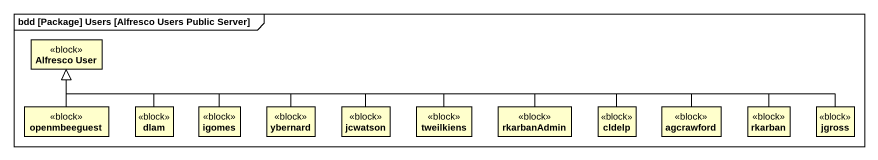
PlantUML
@startuml
mainframe bdd [Package] Users [Alfresco Users Public Server]
hide circle
hide empty members
class "Alfresco User" as Alfresco_User <<block>>
class openmbeeguest <<block>>
class dlam <<block>>
class igomes <<block>>
class ybernard <<block>>
class jcwatson <<block>>
class tweilkiens <<block>>
class rkarbanAdmin <<block>>
class cldelp <<block>>
class agcrawford <<block>>
class rkarban <<block>>
class jgross <<block>>
openmbeeguest -up-|> Alfresco_User
dlam -up-|> Alfresco_User
igomes -left-|> Alfresco_User
ybernard -left-|> Alfresco_User
jcwatson -left-|> Alfresco_User
tweilkiens -left-|> Alfresco_User
rkarbanAdmin -left-|> Alfresco_User
cldelp -left-|> Alfresco_User
agcrawford -left-|> Alfresco_User
rkarban -left-|> Alfresco_User
jgross -left-|> Alfresco_User
@enduml
